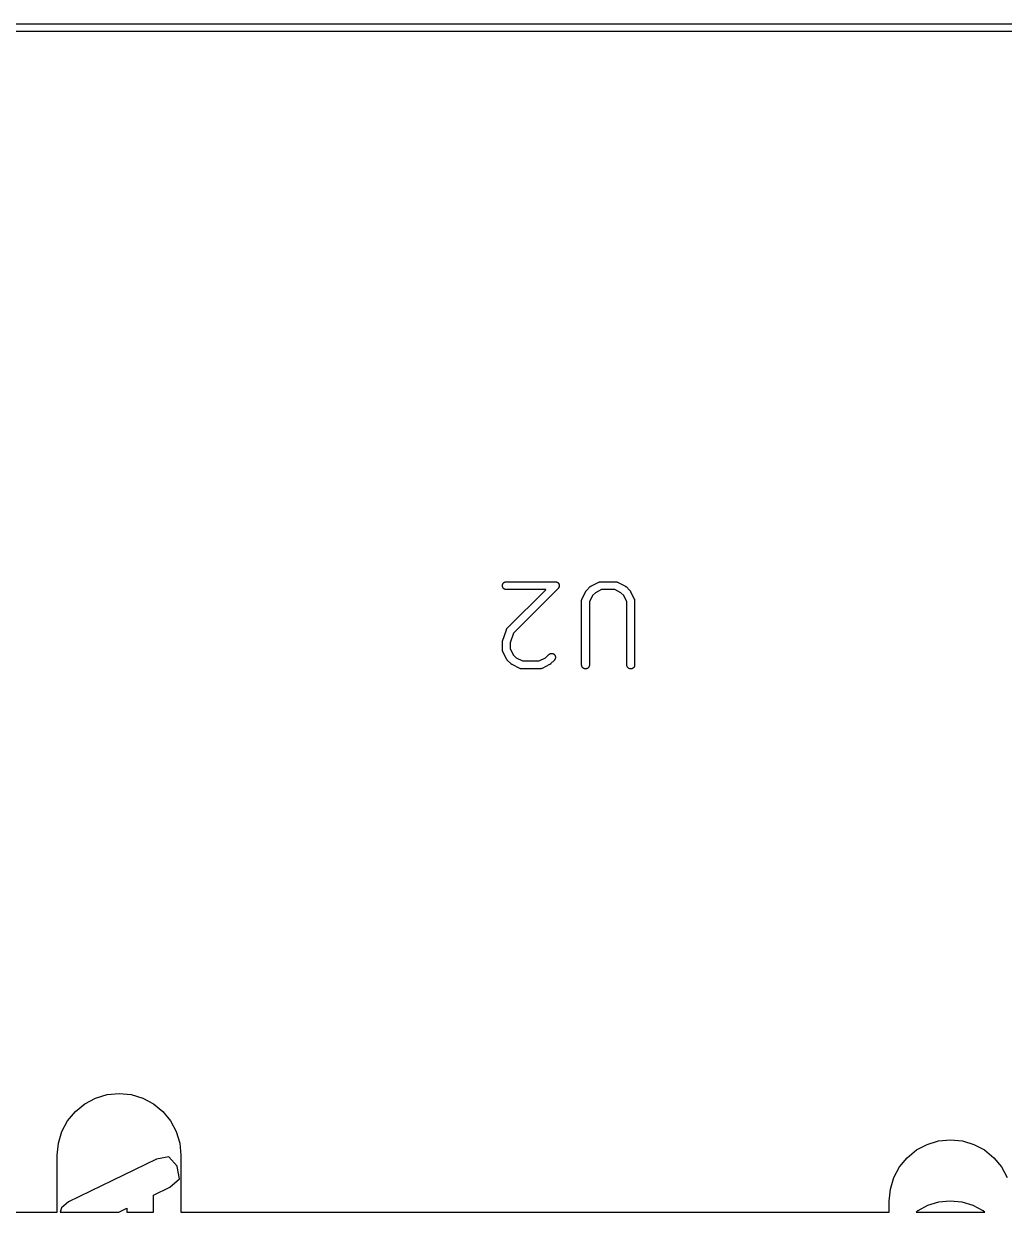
# Model space of a CAD drawing. Header units: metres. Extents: x 89 to 153, y -105 to 4.
# Drawn here: x 106.8 to 119.18, y -90 to -75 of the extents above; entities that cross this region are included whole.
import ezdxf

# ---------------------------------------------------------------- set-up
doc = ezdxf.new("R2010")
doc.units = ezdxf.units.M

msp = doc.modelspace()

# ---------------------------------------------------------------- linework, layer by layer
for points in [[(92.2, -75), (135.2, -75)], [(135.15, -75.1), (92.25, -75.1)], [(112.841, -82.807), (112.841, -82.806), (112.841, -82.806), (112.841, -82.806), (112.841, -82.806), (112.841, -82.806), (112.841, -82.806), (112.841, -82.806), (112.841, -82.806), (112.841, -82.806), (112.841, -82.804), (112.841, -82.804), (112.841, -82.804), (112.841, -82.804), (112.841, -82.804), (112.841, -82.804), (112.841, -82.804), (112.841, -82.802), (112.841, -82.801), (112.841, -82.801), (112.841, -82.801), (112.841, -82.801), (112.841, -82.801), (112.841, -82.801), (112.841, -82.801), (112.841, -82.801), (112.841, -82.801), (112.842, -82.799), (112.842, -82.799), (112.842, -82.799), (112.842, -82.799), (112.842, -82.799), (112.842, -82.799), (112.842, -82.799), (112.842, -82.797), (112.842, -82.797), (112.842, -82.797), (112.842, -82.797), (112.842, -82.797), (112.842, -82.797), (112.842, -82.797), (112.842, -82.797), (112.842, -82.797), (112.842, -82.796), (112.843, -82.794), (112.843, -82.794), (112.843, -82.794), (112.843, -82.794), (112.843, -82.794), (112.843, -82.794), (112.843, -82.794), (112.843, -82.792), (112.843, -82.792), (112.843, -82.792), (112.843, -82.792), (112.843, -82.792), (112.843, -82.792), (112.843, -82.792), (112.843, -82.792), (112.843, -82.792), (112.843, -82.791), (112.891, -82.648), (112.892, -82.647), (112.892, -82.647), (112.892, -82.647), (112.892, -82.647), (112.892, -82.647), (112.892, -82.647), (112.892, -82.647), (112.892, -82.645), (112.893, -82.644), (112.893, -82.644), (112.893, -82.644), (112.893, -82.644), (112.893, -82.644), (112.893, -82.644), (112.893, -82.644), (112.893, -82.644), (112.893, -82.644), (112.894, -82.642), (112.894, -82.642), (112.894, -82.642), (112.894, -82.642), (112.894, -82.642), (112.894, -82.642), (112.894, -82.642), (112.894, -82.641), (112.895, -82.64), (112.895, -82.64), (112.895, -82.64), (112.895, -82.64), (112.895, -82.64), (112.895, -82.64), (112.895, -82.64), (112.895, -82.64), (112.895, -82.639), (112.896, -82.638), (112.896, -82.638), (112.896, -82.638), (112.896, -82.638), (112.896, -82.638), (112.896, -82.638), (112.896, -82.638), (112.897, -82.636), (112.897, -82.636), (112.897, -82.636), (112.897, -82.636), (112.897, -82.636), (112.897, -82.636), (112.897, -82.636), (112.897, -82.636), (112.897, -82.636), (112.898, -82.635), (112.899, -82.634), (112.899, -82.634), (112.899, -82.634), (112.899, -82.634), (112.899, -82.634), (112.899, -82.634), (112.899, -82.634), (112.9, -82.633), (112.9, -82.632), (112.9, -82.632), (112.9, -82.632), (112.9, -82.632), (112.9, -82.632), (112.9, -82.632), (112.9, -82.632), (112.9, -82.632), (112.901, -82.632), (112.902, -82.63), (112.902, -82.63), (112.902, -82.63), (112.902, -82.63), (112.902, -82.63), (112.902, -82.63), (112.902, -82.63), (112.903, -82.629), (113.389, -82.143), (113.389, -82.143), (113.389, -82.143), (113.389, -82.143), (113.389, -82.143), (113.389, -82.143), (113.389, -82.143), (113.389, -82.143), (113.389, -82.143), (113.389, -82.143), (113.389, -82.143), (113.389, -82.143), (113.389, -82.143), (113.389, -82.143), (113.389, -82.143), (113.389, -82.143), (113.389, -82.143), (113.389, -82.143), (113.389, -82.143), (113.389, -82.143), (113.389, -82.143), (113.389, -82.143), (113.389, -82.143), (113.389, -82.143), (113.389, -82.143), (113.389, -82.143), (113.389, -82.143), (113.389, -82.143), (113.389, -82.143), (113.389, -82.143), (113.389, -82.143), (113.389, -82.143), (113.389, -82.143), (113.389, -82.143), (113.389, -82.143), (113.389, -82.143), (113.389, -82.143), (113.389, -82.143), (113.389, -82.143), (113.389, -82.143), (113.389, -82.143), (113.389, -82.143), (113.389, -82.143), (113.389, -82.143), (113.389, -82.143), (113.389, -82.143), (113.389, -82.143), (113.389, -82.143), (113.389, -82.143), (113.389, -82.143), (113.389, -82.143), (113.389, -82.143), (113.389, -82.143), (113.389, -82.143), (113.389, -82.143), (113.389, -82.143), (113.389, -82.143), (113.389, -82.143), (113.389, -82.143), (113.389, -82.143), (113.389, -82.143), (113.389, -82.143), (113.389, -82.142), (113.389, -82.142), (113.389, -82.142), (113.389, -82.142), (113.389, -82.142), (113.389, -82.142), (113.389, -82.142), (113.389, -82.142), (113.389, -82.142), (113.389, -82.142), (113.389, -82.142), (113.389, -82.142), (113.389, -82.142), (113.389, -82.142), (113.389, -82.142), (113.389, -82.142), (113.389, -82.142), (113.389, -82.142), (113.389, -82.142), (113.389, -82.142), (113.389, -82.142), (113.389, -82.142), (113.389, -82.142), (113.389, -82.142), (113.389, -82.142), (113.389, -82.142), (113.389, -82.142), (113.389, -82.142), (113.389, -82.142), (113.389, -82.142), (113.389, -82.142), (113.389, -82.142), (113.389, -82.142), (113.389, -82.142), (113.389, -82.142), (113.389, -82.142), (113.389, -82.142), (113.389, -82.142), (113.389, -82.142), (113.389, -82.142), (113.389, -82.142), (113.389, -82.142), (113.389, -82.142), (113.389, -82.142), (113.389, -82.142), (113.389, -82.142), (113.389, -82.142), (113.389, -82.142), (113.389, -82.142), (113.389, -82.142), (113.389, -82.142), (113.389, -82.142), (113.389, -82.142), (113.389, -82.142), (113.389, -82.142), (113.389, -82.142), (113.389, -82.142), (113.389, -82.142), (113.389, -82.142), (113.389, -82.142), (113.389, -82.142), (113.389, -82.142), (113.389, -82.142), (113.389, -82.142), (113.389, -82.142), (113.389, -82.142), (113.389, -82.142), (113.389, -82.142), (113.389, -82.142), (113.389, -82.142), (113.389, -82.142), (113.389, -82.142), (113.389, -82.142), (113.389, -82.142), (113.389, -82.142), (113.389, -82.142), (113.389, -82.142), (113.389, -82.142), (113.389, -82.142), (113.389, -82.142), (113.389, -82.142), (113.389, -82.142), (113.389, -82.142), (113.389, -82.142), (112.89, -82.142), (112.886, -82.142), (112.881, -82.141), (112.876, -82.14), (112.872, -82.138), (112.867, -82.136), (112.863, -82.134), (112.859, -82.131), (112.855, -82.128), (112.852, -82.124), (112.849, -82.12), (112.847, -82.116), (112.845, -82.112), (112.843, -82.107), (112.842, -82.102), (112.841, -82.097), (112.841, -82.093), (112.841, -82.088), (112.842, -82.083), (112.843, -82.078), (112.845, -82.074), (112.847, -82.069), (112.849, -82.065), (112.852, -82.061), (112.855, -82.058), (112.859, -82.054), (112.863, -82.051), (112.867, -82.049), (112.872, -82.047), (112.876, -82.045), (112.881, -82.044), (112.886, -82.043), (112.89, -82.043), (113.51, -82.043), (113.512, -82.043), (113.514, -82.043), (113.517, -82.044), (113.519, -82.044), (113.522, -82.045), (113.524, -82.045), (113.526, -82.046), (113.528, -82.047), (113.531, -82.048), (113.533, -82.049), (113.535, -82.05), (113.537, -82.051), (113.539, -82.053), (113.541, -82.054), (113.543, -82.056), (113.545, -82.058), (113.546, -82.059), (113.548, -82.061), (113.549, -82.063), (113.551, -82.065), (113.552, -82.067), (113.553, -82.069), (113.554, -82.071), (113.555, -82.074), (113.556, -82.076), (113.557, -82.078), (113.558, -82.081), (113.558, -82.083), (113.558, -82.085), (113.559, -82.088), (113.559, -82.09), (113.559, -82.093), (113.559, -82.095), (113.559, -82.097), (113.558, -82.1), (113.558, -82.102), (113.558, -82.105), (113.557, -82.107), (113.556, -82.109), (113.555, -82.112), (113.554, -82.114), (113.553, -82.116), (113.552, -82.118), (113.551, -82.12), (113.549, -82.122), (113.548, -82.124), (113.546, -82.126), (113.545, -82.128), (112.981, -82.691), (112.981, -82.691), (112.981, -82.691), (112.981, -82.691), (112.981, -82.691), (112.981, -82.691), (112.981, -82.691), (112.981, -82.691), (112.981, -82.691), (112.981, -82.691), (112.981, -82.691), (112.981, -82.691), (112.981, -82.691), (112.981, -82.691), (112.981, -82.691), (112.981, -82.691), (112.981, -82.691), (112.981, -82.691), (112.981, -82.691), (112.981, -82.691), (112.981, -82.691), (112.981, -82.691), (112.981, -82.691), (112.981, -82.691), (112.981, -82.691), (112.981, -82.691), (112.981, -82.691), (112.981, -82.691), (112.981, -82.691), (112.981, -82.691), (112.981, -82.691), (112.981, -82.691), (112.94, -82.815), (112.94, -82.815), (112.94, -82.815), (112.94, -82.815), (112.94, -82.815), (112.94, -82.815), (112.94, -82.815), (112.94, -82.815), (112.94, -82.815), (112.94, -82.815), (112.94, -82.815), (112.94, -82.815), (112.94, -82.815), (112.94, -82.815), (112.94, -82.815), (112.94, -82.815), (112.94, -82.815), (112.94, -82.815), (112.94, -82.815), (112.94, -82.815), (112.94, -82.89), (112.94, -82.89), (112.94, -82.89), (112.94, -82.89), (112.94, -82.89), (112.94, -82.89), (112.94, -82.89), (112.94, -82.89), (112.94, -82.89), (112.94, -82.89), (112.94, -82.89), (112.94, -82.89), (112.94, -82.89), (112.94, -82.89), (112.94, -82.89), (112.94, -82.89), (112.94, -82.89), (112.94, -82.89), (112.94, -82.89), (112.94, -82.89), (112.94, -82.89), (112.94, -82.89), (112.94, -82.89), (112.94, -82.89), (112.94, -82.89), (112.94, -82.89), (112.94, -82.89), (112.94, -82.89), (112.94, -82.89), (112.94, -82.891), (112.94, -82.891), (112.94, -82.891), (112.979, -82.968), (112.979, -82.968), (112.979, -82.968), (112.979, -82.968), (112.979, -82.968), (112.979, -82.968), (112.979, -82.968), (112.979, -82.968), (112.979, -82.968), (112.979, -82.968), (112.979, -82.968), (112.979, -82.968), (112.979, -82.968), (112.979, -82.968), (112.979, -82.968), (112.979, -82.968), (112.979, -82.968), (112.979, -82.968), (112.979, -82.968), (112.979, -82.968), (113.015, -83.004), (113.015, -83.004), (113.015, -83.004), (113.015, -83.004), (113.015, -83.004), (113.015, -83.004), (113.015, -83.004), (113.015, -83.004), (113.015, -83.004), (113.015, -83.004), (113.015, -83.004), (113.015, -83.004), (113.015, -83.004), (113.015, -83.004), (113.015, -83.004), (113.015, -83.004), (113.015, -83.004), (113.015, -83.004), (113.015, -83.004), (113.015, -83.004), (113.093, -83.043), (113.093, -83.043), (113.093, -83.043), (113.093, -83.043), (113.093, -83.043), (113.093, -83.043), (113.093, -83.043), (113.093, -83.043), (113.093, -83.043), (113.093, -83.043), (113.093, -83.043), (113.093, -83.043), (113.093, -83.043), (113.093, -83.043), (113.093, -83.043), (113.093, -83.043), (113.093, -83.043), (113.093, -83.043), (113.093, -83.043), (113.093, -83.043), (113.093, -83.043), (113.093, -83.043), (113.093, -83.043), (113.093, -83.043), (113.093, -83.043), (113.093, -83.043), (113.093, -83.043), (113.093, -83.043), (113.093, -83.043), (113.093, -83.043), (113.093, -83.043), (113.093, -83.043), (113.307, -83.043), (113.307, -83.043), (113.307, -83.043), (113.307, -83.043), (113.307, -83.043), (113.307, -83.043), (113.307, -83.043), (113.307, -83.043), (113.307, -83.043), (113.307, -83.043), (113.307, -83.043), (113.307, -83.043), (113.307, -83.043), (113.307, -83.043), (113.307, -83.043), (113.307, -83.043), (113.307, -83.043), (113.307, -83.043), (113.307, -83.043), (113.307, -83.043), (113.307, -83.043), (113.307, -83.043), (113.307, -83.043), (113.307, -83.043), (113.307, -83.043), (113.307, -83.043), (113.307, -83.043), (113.307, -83.043), (113.307, -83.043), (113.307, -83.043), (113.307, -83.043), (113.307, -83.043), (113.385, -83.004), (113.385, -83.004), (113.385, -83.004), (113.385, -83.004), (113.385, -83.004), (113.385, -83.004), (113.385, -83.004), (113.385, -83.004), (113.385, -83.004), (113.385, -83.004), (113.385, -83.004), (113.385, -83.004), (113.385, -83.004), (113.385, -83.004), (113.385, -83.004), (113.385, -83.004), (113.385, -83.004), (113.385, -83.004), (113.385, -83.004), (113.385, -83.004), (113.427, -82.962), (113.43, -82.959), (113.434, -82.956), (113.439, -82.954), (113.443, -82.952), (113.448, -82.95), (113.452, -82.949), (113.457, -82.948), (113.462, -82.948), (113.467, -82.948), (113.472, -82.949), (113.476, -82.95), (113.481, -82.952), (113.485, -82.954), (113.489, -82.956), (113.493, -82.959), (113.497, -82.962), (113.5, -82.966), (113.503, -82.97), (113.506, -82.974), (113.508, -82.978), (113.509, -82.983), (113.51, -82.988), (113.511, -82.992), (113.511, -82.997), (113.511, -83.002), (113.51, -83.007), (113.509, -83.012), (113.508, -83.016), (113.506, -83.021), (113.503, -83.025), (113.5, -83.029), (113.497, -83.032), (113.449, -83.08), (113.449, -83.08), (113.449, -83.08), (113.449, -83.08), (113.449, -83.08), (113.449, -83.08), (113.449, -83.08), (113.449, -83.08), (113.449, -83.08), (113.448, -83.081), (113.447, -83.082), (113.447, -83.082), (113.447, -83.082), (113.447, -83.082), (113.447, -83.082), (113.447, -83.082), (113.447, -83.082), (113.446, -83.083), (113.445, -83.084), (113.445, -83.084), (113.445, -83.084), (113.445, -83.084), (113.445, -83.084), (113.445, -83.084), (113.445, -83.084), (113.445, -83.084), (113.445, -83.084), (113.443, -83.085), (113.443, -83.085), (113.443, -83.085), (113.443, -83.085), (113.443, -83.085), (113.443, -83.085), (113.443, -83.085), (113.442, -83.086), (113.441, -83.086), (113.441, -83.086), (113.441, -83.086), (113.441, -83.086), (113.441, -83.086), (113.441, -83.086), (113.441, -83.086), (113.441, -83.086), (113.441, -83.087), (113.439, -83.088), (113.439, -83.088), (113.439, -83.088), (113.439, -83.088), (113.439, -83.088), (113.439, -83.088), (113.439, -83.088), (113.438, -83.089), (113.437, -83.089), (113.437, -83.089), (113.437, -83.089), (113.437, -83.089), (113.437, -83.089), (113.437, -83.089), (113.437, -83.089), (113.437, -83.089), (113.436, -83.089), (113.341, -83.137), (113.34, -83.138), (113.34, -83.138), (113.34, -83.138), (113.34, -83.138), (113.34, -83.138), (113.34, -83.138), (113.34, -83.138), (113.338, -83.138), (113.337, -83.139), (113.337, -83.139), (113.337, -83.139), (113.337, -83.139), (113.337, -83.139), (113.337, -83.139), (113.337, -83.139), (113.337, -83.139), (113.337, -83.139), (113.335, -83.139), (113.335, -83.139), (113.335, -83.139), (113.335, -83.139), (113.335, -83.139), (113.335, -83.139), (113.335, -83.139), (113.333, -83.14), (113.333, -83.14), (113.333, -83.14), (113.333, -83.14), (113.333, -83.14), (113.333, -83.14), (113.333, -83.14), (113.333, -83.14), (113.333, -83.14), (113.332, -83.14), (113.33, -83.141), (113.33, -83.141), (113.33, -83.141), (113.33, -83.141), (113.33, -83.141), (113.33, -83.141), (113.33, -83.141), (113.329, -83.141), (113.328, -83.141), (113.328, -83.141), (113.328, -83.141), (113.328, -83.141), (113.328, -83.141), (113.328, -83.141), (113.328, -83.141), (113.328, -83.141), (113.327, -83.141), (113.326, -83.142), (113.326, -83.142), (113.326, -83.142), (113.326, -83.142), (113.326, -83.142), (113.326, -83.142), (113.326, -83.142), (113.324, -83.142), (113.323, -83.142), (113.323, -83.142), (113.323, -83.142), (113.323, -83.142), (113.323, -83.142), (113.323, -83.142), (113.323, -83.142), (113.323, -83.142), (113.323, -83.142), (113.321, -83.142), (113.321, -83.142), (113.321, -83.142), (113.321, -83.142), (113.321, -83.142), (113.321, -83.142), (113.321, -83.142), (113.319, -83.142), (113.081, -83.142), (113.079, -83.142), (113.079, -83.142), (113.079, -83.142), (113.079, -83.142), (113.079, -83.142), (113.079, -83.142), (113.079, -83.142), (113.077, -83.142), (113.077, -83.142), (113.077, -83.142), (113.077, -83.142), (113.077, -83.142), (113.077, -83.142), (113.077, -83.142), (113.077, -83.142), (113.077, -83.142), (113.076, -83.142), (113.074, -83.142), (113.074, -83.142), (113.074, -83.142), (113.074, -83.142), (113.074, -83.142), (113.074, -83.142), (113.074, -83.142), (113.073, -83.141), (113.072, -83.141), (113.072, -83.141), (113.072, -83.141), (113.072, -83.141), (113.072, -83.141), (113.072, -83.141), (113.072, -83.141), (113.072, -83.141), (113.071, -83.141), (113.07, -83.141), (113.07, -83.141), (113.07, -83.141), (113.07, -83.141), (113.07, -83.141), (113.07, -83.141), (113.07, -83.141), (113.068, -83.14), (113.067, -83.14), (113.067, -83.14), (113.067, -83.14), (113.067, -83.14), (113.067, -83.14), (113.067, -83.14), (113.067, -83.14), (113.067, -83.14), (113.067, -83.14), (113.065, -83.139), (113.065, -83.139), (113.065, -83.139), (113.065, -83.139), (113.065, -83.139), (113.065, -83.139), (113.065, -83.139), (113.063, -83.139), (113.063, -83.139), (113.063, -83.139), (113.063, -83.139), (113.063, -83.139), (113.063, -83.139), (113.063, -83.139), (113.063, -83.139), (113.063, -83.139), (113.062, -83.138), (113.06, -83.138), (113.06, -83.138), (113.06, -83.138), (113.06, -83.138), (113.06, -83.138), (113.06, -83.138), (113.06, -83.138), (113.059, -83.137), (112.964, -83.089), (112.963, -83.089), (112.963, -83.089), (112.963, -83.089), (112.963, -83.089), (112.963, -83.089), (112.963, -83.089), (112.963, -83.089), (112.963, -83.089), (112.962, -83.089), (112.961, -83.088), (112.961, -83.088), (112.961, -83.088), (112.961, -83.088), (112.961, -83.088), (112.961, -83.088), (112.961, -83.088), (112.959, -83.087), (112.959, -83.086), (112.959, -83.086), (112.959, -83.086), (112.959, -83.086), (112.959, -83.086), (112.959, -83.086), (112.959, -83.086), (112.959, -83.086), (112.958, -83.086), (112.957, -83.085), (112.957, -83.085), (112.957, -83.085), (112.957, -83.085), (112.957, -83.085), (112.957, -83.085), (112.957, -83.085), (112.955, -83.084), (112.955, -83.084), (112.955, -83.084), (112.955, -83.084), (112.955, -83.084), (112.955, -83.084), (112.955, -83.084), (112.955, -83.084), (112.955, -83.084), (112.954, -83.083), (112.953, -83.082), (112.953, -83.082), (112.953, -83.082), (112.953, -83.082), (112.953, -83.082), (112.953, -83.082), (112.953, -83.082), (112.952, -83.081), (112.951, -83.08), (112.951, -83.08), (112.951, -83.08), (112.951, -83.08), (112.951, -83.08), (112.951, -83.08), (112.951, -83.08), (112.951, -83.08), (112.951, -83.08), (112.903, -83.032), (112.903, -83.032), (112.903, -83.032), (112.903, -83.032), (112.903, -83.032), (112.903, -83.032), (112.903, -83.032), (112.903, -83.032), (112.903, -83.032), (112.902, -83.031), (112.901, -83.03), (112.901, -83.03), (112.901, -83.03), (112.901, -83.03), (112.901, -83.03), (112.901, -83.03), (112.901, -83.03), (112.9, -83.029), (112.899, -83.028), (112.899, -83.028), (112.899, -83.028), (112.899, -83.028), (112.899, -83.028), (112.899, -83.028), (112.899, -83.028), (112.899, -83.028), (112.899, -83.028), (112.898, -83.026), (112.898, -83.026), (112.898, -83.026), (112.898, -83.026), (112.898, -83.026), (112.898, -83.026), (112.898, -83.026), (112.897, -83.025), (112.897, -83.024), (112.897, -83.024), (112.897, -83.024), (112.897, -83.024), (112.897, -83.024), (112.897, -83.024), (112.897, -83.024), (112.897, -83.024), (112.896, -83.024), (112.895, -83.022), (112.895, -83.022), (112.895, -83.022), (112.895, -83.022), (112.895, -83.022), (112.895, -83.022), (112.895, -83.022), (112.894, -83.021), (112.894, -83.02), (112.894, -83.02), (112.894, -83.02), (112.894, -83.02), (112.894, -83.02), (112.894, -83.02), (112.894, -83.02), (112.894, -83.02), (112.894, -83.019), (112.846, -82.924), (112.845, -82.923), (112.845, -82.923), (112.845, -82.923), (112.845, -82.923), (112.845, -82.923), (112.845, -82.923), (112.845, -82.923), (112.845, -82.921), (112.844, -82.92), (112.844, -82.92), (112.844, -82.92), (112.844, -82.92), (112.844, -82.92), (112.844, -82.92), (112.844, -82.92), (112.844, -82.92), (112.844, -82.92), (112.844, -82.918), (112.844, -82.918), (112.844, -82.918), (112.844, -82.918), (112.844, -82.918), (112.844, -82.918), (112.844, -82.918), (112.843, -82.916), (112.843, -82.916), (112.843, -82.916), (112.843, -82.916), (112.843, -82.916), (112.843, -82.916), (112.843, -82.916), (112.843, -82.916), (112.843, -82.916), (112.843, -82.915), (112.842, -82.913), (112.842, -82.913), (112.842, -82.913), (112.842, -82.913), (112.842, -82.913), (112.842, -82.913), (112.842, -82.913), (112.842, -82.912), (112.842, -82.911), (112.842, -82.911), (112.842, -82.911), (112.842, -82.911), (112.842, -82.911), (112.842, -82.911), (112.842, -82.911), (112.842, -82.911), (112.842, -82.91), (112.841, -82.909), (112.841, -82.909), (112.841, -82.909), (112.841, -82.909), (112.841, -82.909), (112.841, -82.909), (112.841, -82.909), (112.841, -82.907), (112.841, -82.906), (112.841, -82.906), (112.841, -82.906), (112.841, -82.906), (112.841, -82.906), (112.841, -82.906), (112.841, -82.906), (112.841, -82.906), (112.841, -82.906), (112.841, -82.904), (112.841, -82.904), (112.841, -82.904), (112.841, -82.904), (112.841, -82.904), (112.841, -82.904), (112.841, -82.904), (112.841, -82.902), (112.841, -82.807)], [(113.841, -82.281), (113.841, -82.281), (113.841, -82.281), (113.841, -82.281), (113.841, -82.281), (113.841, -82.281), (113.841, -82.28), (113.841, -82.279), (113.841, -82.279), (113.841, -82.279), (113.841, -82.279), (113.841, -82.279), (113.841, -82.279), (113.841, -82.279), (113.841, -82.279), (113.841, -82.278), (113.841, -82.276), (113.841, -82.276), (113.841, -82.276), (113.841, -82.276), (113.841, -82.276), (113.841, -82.276), (113.841, -82.276), (113.842, -82.275), (113.842, -82.274), (113.842, -82.274), (113.842, -82.274), (113.842, -82.274), (113.842, -82.274), (113.842, -82.274), (113.842, -82.274), (113.842, -82.274), (113.842, -82.273), (113.842, -82.272), (113.842, -82.272), (113.842, -82.272), (113.842, -82.272), (113.842, -82.272), (113.842, -82.272), (113.842, -82.272), (113.843, -82.27), (113.843, -82.269), (113.843, -82.269), (113.843, -82.269), (113.843, -82.269), (113.843, -82.269), (113.843, -82.269), (113.843, -82.269), (113.843, -82.269), (113.843, -82.269), (113.844, -82.267), (113.844, -82.267), (113.844, -82.267), (113.844, -82.267), (113.844, -82.267), (113.844, -82.267), (113.844, -82.267), (113.844, -82.265), (113.844, -82.265), (113.844, -82.265), (113.844, -82.265), (113.844, -82.265), (113.844, -82.265), (113.844, -82.265), (113.844, -82.265), (113.844, -82.265), (113.845, -82.264), (113.845, -82.263), (113.845, -82.263), (113.845, -82.263), (113.845, -82.263), (113.845, -82.263), (113.845, -82.263), (113.845, -82.263), (113.846, -82.261), (113.894, -82.166), (113.894, -82.165), (113.894, -82.165), (113.894, -82.165), (113.894, -82.165), (113.894, -82.165), (113.894, -82.165), (113.894, -82.165), (113.894, -82.165), (113.894, -82.164), (113.895, -82.163), (113.895, -82.163), (113.895, -82.163), (113.895, -82.163), (113.895, -82.163), (113.895, -82.163), (113.895, -82.163), (113.896, -82.161), (113.897, -82.161), (113.897, -82.161), (113.897, -82.161), (113.897, -82.161), (113.897, -82.161), (113.897, -82.161), (113.897, -82.161), (113.897, -82.161), (113.897, -82.16), (113.898, -82.159), (113.898, -82.159), (113.898, -82.159), (113.898, -82.159), (113.898, -82.159), (113.898, -82.159), (113.898, -82.159), (113.899, -82.157), (113.899, -82.157), (113.899, -82.157), (113.899, -82.157), (113.899, -82.157), (113.899, -82.157), (113.899, -82.157), (113.899, -82.157), (113.899, -82.157), (113.9, -82.156), (113.901, -82.155), (113.901, -82.155), (113.901, -82.155), (113.901, -82.155), (113.901, -82.155), (113.901, -82.155), (113.901, -82.155), (113.902, -82.154), (113.903, -82.153), (113.903, -82.153), (113.903, -82.153), (113.903, -82.153), (113.903, -82.153), (113.903, -82.153), (113.903, -82.153), (113.903, -82.153), (113.903, -82.153), (113.951, -82.105), (113.951, -82.105), (113.951, -82.105), (113.951, -82.105), (113.951, -82.105), (113.951, -82.105), (113.951, -82.105), (113.951, -82.105), (113.951, -82.105), (113.952, -82.104), (113.953, -82.103), (113.953, -82.103), (113.953, -82.103), (113.953, -82.103), (113.953, -82.103), (113.953, -82.103), (113.953, -82.103), (113.954, -82.102), (113.955, -82.102), (113.955, -82.102), (113.955, -82.102), (113.955, -82.102), (113.955, -82.102), (113.955, -82.102), (113.955, -82.102), (113.955, -82.102), (113.955, -82.101), (113.957, -82.1), (113.957, -82.1), (113.957, -82.1), (113.957, -82.1), (113.957, -82.1), (113.957, -82.1), (113.957, -82.1), (113.958, -82.099), (113.959, -82.099), (113.959, -82.099), (113.959, -82.099), (113.959, -82.099), (113.959, -82.099), (113.959, -82.099), (113.959, -82.099), (113.959, -82.099), (113.959, -82.098), (113.961, -82.097), (113.961, -82.097), (113.961, -82.097), (113.961, -82.097), (113.961, -82.097), (113.961, -82.097), (113.961, -82.097), (113.962, -82.097), (113.963, -82.096), (113.963, -82.096), (113.963, -82.096), (113.963, -82.096), (113.963, -82.096), (113.963, -82.096), (113.963, -82.096), (113.963, -82.096), (113.964, -82.096), (114.059, -82.048), (114.06, -82.048), (114.06, -82.048), (114.06, -82.048), (114.06, -82.048), (114.06, -82.048), (114.06, -82.048), (114.06, -82.048), (114.062, -82.047), (114.063, -82.047), (114.063, -82.047), (114.063, -82.047), (114.063, -82.047), (114.063, -82.047), (114.063, -82.047), (114.063, -82.047), (114.063, -82.047), (114.063, -82.046), (114.065, -82.046), (114.065, -82.046), (114.065, -82.046), (114.065, -82.046), (114.065, -82.046), (114.065, -82.046), (114.065, -82.046), (114.067, -82.045), (114.067, -82.045), (114.067, -82.045), (114.067, -82.045), (114.067, -82.045), (114.067, -82.045), (114.067, -82.045), (114.067, -82.045), (114.067, -82.045), (114.068, -82.045), (114.07, -82.044), (114.07, -82.044), (114.07, -82.044), (114.07, -82.044), (114.07, -82.044), (114.07, -82.044), (114.07, -82.044), (114.071, -82.044), (114.072, -82.044), (114.072, -82.044), (114.072, -82.044), (114.072, -82.044), (114.072, -82.044), (114.072, -82.044), (114.072, -82.044), (114.072, -82.044), (114.073, -82.044), (114.074, -82.044), (114.074, -82.044), (114.074, -82.044), (114.074, -82.044), (114.074, -82.044), (114.074, -82.044), (114.074, -82.044), (114.076, -82.043), (114.077, -82.043), (114.077, -82.043), (114.077, -82.043), (114.077, -82.043), (114.077, -82.043), (114.077, -82.043), (114.077, -82.043), (114.077, -82.043), (114.077, -82.043), (114.079, -82.043), (114.079, -82.043), (114.079, -82.043), (114.079, -82.043), (114.079, -82.043), (114.079, -82.043), (114.079, -82.043), (114.081, -82.043), (114.271, -82.043), (114.273, -82.043), (114.273, -82.043), (114.273, -82.043), (114.273, -82.043), (114.273, -82.043), (114.273, -82.043), (114.273, -82.043), (114.275, -82.043), (114.276, -82.043), (114.276, -82.043), (114.276, -82.043), (114.276, -82.043), (114.276, -82.043), (114.276, -82.043), (114.276, -82.043), (114.276, -82.043), (114.276, -82.043), (114.278, -82.044), (114.278, -82.044), (114.278, -82.044), (114.278, -82.044), (114.278, -82.044), (114.278, -82.044), (114.278, -82.044), (114.28, -82.044), (114.28, -82.044), (114.28, -82.044), (114.28, -82.044), (114.28, -82.044), (114.28, -82.044), (114.28, -82.044), (114.28, -82.044), (114.28, -82.044), (114.281, -82.044), (114.283, -82.044), (114.283, -82.044), (114.283, -82.044), (114.283, -82.044), (114.283, -82.044), (114.283, -82.044), (114.283, -82.044), (114.285, -82.045), (114.285, -82.045), (114.285, -82.045), (114.285, -82.045), (114.285, -82.045), (114.285, -82.045), (114.285, -82.045), (114.285, -82.045), (114.285, -82.045), (114.286, -82.045), (114.287, -82.046), (114.287, -82.046), (114.287, -82.046), (114.287, -82.046), (114.287, -82.046), (114.287, -82.046), (114.287, -82.046), (114.289, -82.046), (114.29, -82.047), (114.29, -82.047), (114.29, -82.047), (114.29, -82.047), (114.29, -82.047), (114.29, -82.047), (114.29, -82.047), (114.29, -82.047), (114.29, -82.047), (114.292, -82.048), (114.292, -82.048), (114.292, -82.048), (114.292, -82.048), (114.292, -82.048), (114.292, -82.048), (114.292, -82.048), (114.294, -82.048), (114.389, -82.096), (114.389, -82.096), (114.389, -82.096), (114.389, -82.096), (114.389, -82.096), (114.389, -82.096), (114.389, -82.096), (114.389, -82.096), (114.389, -82.096), (114.39, -82.097), (114.392, -82.097), (114.392, -82.097), (114.392, -82.097), (114.392, -82.097), (114.392, -82.097), (114.392, -82.097), (114.392, -82.097), (114.393, -82.098), (114.394, -82.099), (114.394, -82.099), (114.394, -82.099), (114.394, -82.099), (114.394, -82.099), (114.394, -82.099), (114.394, -82.099), (114.394, -82.099), (114.394, -82.099), (114.396, -82.1), (114.396, -82.1), (114.396, -82.1), (114.396, -82.1), (114.396, -82.1), (114.396, -82.1), (114.396, -82.1), (114.397, -82.101), (114.398, -82.102), (114.398, -82.102), (114.398, -82.102), (114.398, -82.102), (114.398, -82.102), (114.398, -82.102), (114.398, -82.102), (114.398, -82.102), (114.398, -82.102), (114.399, -82.103), (114.399, -82.103), (114.399, -82.103), (114.399, -82.103), (114.399, -82.103), (114.399, -82.103), (114.399, -82.103), (114.401, -82.104), (114.401, -82.105), (114.401, -82.105), (114.401, -82.105), (114.401, -82.105), (114.401, -82.105), (114.401, -82.105), (114.401, -82.105), (114.401, -82.105), (114.402, -82.105), (114.449, -82.153), (114.45, -82.153), (114.45, -82.153), (114.45, -82.153), (114.45, -82.153), (114.45, -82.153), (114.45, -82.153), (114.45, -82.153), (114.45, -82.153), (114.45, -82.154), (114.451, -82.155), (114.451, -82.155), (114.451, -82.155), (114.451, -82.155), (114.451, -82.155), (114.451, -82.155), (114.451, -82.155), (114.453, -82.156), (114.453, -82.157), (114.453, -82.157), (114.453, -82.157), (114.453, -82.157), (114.453, -82.157), (114.453, -82.157), (114.453, -82.157), (114.453, -82.157), (114.453, -82.157), (114.454, -82.159), (114.454, -82.159), (114.454, -82.159), (114.454, -82.159), (114.454, -82.159), (114.454, -82.159), (114.454, -82.159), (114.455, -82.16), (114.456, -82.161), (114.456, -82.161), (114.456, -82.161), (114.456, -82.161), (114.456, -82.161), (114.456, -82.161), (114.456, -82.161), (114.456, -82.161), (114.456, -82.161), (114.457, -82.163), (114.457, -82.163), (114.457, -82.163), (114.457, -82.163), (114.457, -82.163), (114.457, -82.163), (114.457, -82.163), (114.458, -82.164), (114.458, -82.165), (114.458, -82.165), (114.458, -82.165), (114.458, -82.165), (114.458, -82.165), (114.458, -82.165), (114.458, -82.165), (114.458, -82.165), (114.459, -82.166), (114.506, -82.261), (114.507, -82.263), (114.507, -82.263), (114.507, -82.263), (114.507, -82.263), (114.507, -82.263), (114.507, -82.263), (114.507, -82.263), (114.508, -82.264), (114.508, -82.265), (114.508, -82.265), (114.508, -82.265), (114.508, -82.265), (114.508, -82.265), (114.508, -82.265), (114.508, -82.265), (114.508, -82.265), (114.508, -82.265), (114.509, -82.267), (114.509, -82.267), (114.509, -82.267), (114.509, -82.267), (114.509, -82.267), (114.509, -82.267), (114.509, -82.267), (114.509, -82.269), (114.509, -82.269), (114.509, -82.269), (114.509, -82.269), (114.509, -82.269), (114.509, -82.269), (114.509, -82.269), (114.509, -82.269), (114.509, -82.269), (114.51, -82.27), (114.51, -82.272), (114.51, -82.272), (114.51, -82.272), (114.51, -82.272), (114.51, -82.272), (114.51, -82.272), (114.51, -82.272), (114.51, -82.273), (114.511, -82.274), (114.511, -82.274), (114.511, -82.274), (114.511, -82.274), (114.511, -82.274), (114.511, -82.274), (114.511, -82.274), (114.511, -82.274), (114.511, -82.275), (114.511, -82.276), (114.511, -82.276), (114.511, -82.276), (114.511, -82.276), (114.511, -82.276), (114.511, -82.276), (114.511, -82.276), (114.511, -82.278), (114.511, -82.279), (114.511, -82.279), (114.511, -82.279), (114.511, -82.279), (114.511, -82.279), (114.511, -82.279), (114.511, -82.279), (114.511, -82.279), (114.511, -82.28), (114.511, -82.281), (114.511, -82.281), (114.511, -82.281), (114.511, -82.281), (114.511, -82.281), (114.511, -82.281), (114.511, -82.281), (114.511, -82.283), (114.511, -83.093), (114.511, -83.097), (114.51, -83.102), (114.509, -83.107), (114.508, -83.112), (114.506, -83.116), (114.503, -83.12), (114.5, -83.124), (114.497, -83.128), (114.493, -83.131), (114.489, -83.134), (114.485, -83.136), (114.481, -83.138), (114.476, -83.14), (114.472, -83.141), (114.467, -83.142), (114.462, -83.142), (114.457, -83.142), (114.452, -83.141), (114.448, -83.14), (114.443, -83.138), (114.439, -83.136), (114.434, -83.134), (114.43, -83.131), (114.427, -83.128), (114.424, -83.124), (114.421, -83.12), (114.418, -83.116), (114.416, -83.112), (114.415, -83.107), (114.413, -83.102), (114.413, -83.097), (114.412, -83.093), (114.412, -82.295), (114.412, -82.295), (114.412, -82.295), (114.412, -82.295), (114.412, -82.295), (114.412, -82.295), (114.412, -82.295), (114.412, -82.295), (114.412, -82.295), (114.412, -82.295), (114.412, -82.295), (114.412, -82.295), (114.412, -82.295), (114.412, -82.295), (114.412, -82.295), (114.412, -82.295), (114.412, -82.295), (114.412, -82.295), (114.412, -82.295), (114.412, -82.295), (114.412, -82.295), (114.412, -82.295), (114.412, -82.295), (114.412, -82.295), (114.412, -82.295), (114.412, -82.295), (114.412, -82.295), (114.412, -82.295), (114.412, -82.295), (114.412, -82.295), (114.412, -82.295), (114.412, -82.295), (114.374, -82.217), (114.374, -82.217), (114.374, -82.217), (114.374, -82.217), (114.374, -82.217), (114.374, -82.217), (114.374, -82.217), (114.374, -82.217), (114.374, -82.217), (114.374, -82.217), (114.374, -82.217), (114.374, -82.217), (114.374, -82.217), (114.374, -82.217), (114.374, -82.217), (114.374, -82.217), (114.374, -82.217), (114.374, -82.217), (114.374, -82.217), (114.374, -82.217), (114.337, -82.181), (114.337, -82.181), (114.337, -82.181), (114.337, -82.181), (114.337, -82.181), (114.337, -82.181), (114.337, -82.181), (114.337, -82.181), (114.337, -82.181), (114.337, -82.181), (114.337, -82.181), (114.337, -82.181), (114.337, -82.181), (114.337, -82.181), (114.337, -82.181), (114.337, -82.181), (114.337, -82.181), (114.337, -82.181), (114.337, -82.181), (114.337, -82.181), (114.26, -82.142), (114.26, -82.142), (114.26, -82.142), (114.26, -82.142), (114.26, -82.142), (114.26, -82.142), (114.26, -82.142), (114.26, -82.142), (114.26, -82.142), (114.26, -82.142), (114.26, -82.142), (114.26, -82.142), (114.26, -82.142), (114.26, -82.142), (114.26, -82.142), (114.26, -82.142), (114.26, -82.142), (114.26, -82.142), (114.26, -82.142), (114.26, -82.142), (114.26, -82.142), (114.26, -82.142), (114.26, -82.142), (114.26, -82.142), (114.26, -82.142), (114.26, -82.142), (114.26, -82.142), (114.26, -82.142), (114.26, -82.142), (114.26, -82.142), (114.26, -82.142), (114.26, -82.142), (114.093, -82.142), (114.093, -82.142), (114.093, -82.142), (114.093, -82.142), (114.093, -82.142), (114.093, -82.142), (114.093, -82.142), (114.093, -82.142), (114.093, -82.142), (114.093, -82.142), (114.093, -82.142), (114.093, -82.142), (114.093, -82.142), (114.093, -82.142), (114.093, -82.142), (114.093, -82.142), (114.093, -82.142), (114.093, -82.142), (114.093, -82.142), (114.093, -82.142), (114.093, -82.142), (114.093, -82.142), (114.093, -82.142), (114.093, -82.142), (114.093, -82.142), (114.093, -82.142), (114.093, -82.142), (114.093, -82.142), (114.093, -82.142), (114.093, -82.142), (114.093, -82.142), (114.093, -82.142), (114.015, -82.181), (114.015, -82.181), (114.015, -82.181), (114.015, -82.181), (114.015, -82.181), (114.015, -82.181), (114.015, -82.181), (114.015, -82.181), (114.015, -82.181), (114.015, -82.181), (114.015, -82.181), (114.015, -82.181), (114.015, -82.181), (114.015, -82.181), (114.015, -82.181), (114.015, -82.181), (114.015, -82.181), (114.015, -82.181), (114.015, -82.181), (114.015, -82.181), (113.979, -82.217), (113.979, -82.217), (113.979, -82.217), (113.979, -82.217), (113.979, -82.217), (113.979, -82.217), (113.979, -82.217), (113.979, -82.217), (113.979, -82.217), (113.979, -82.217), (113.979, -82.217), (113.979, -82.217), (113.979, -82.217), (113.979, -82.217), (113.979, -82.217), (113.979, -82.217), (113.979, -82.217), (113.979, -82.217), (113.979, -82.217), (113.979, -82.217), (113.94, -82.295), (113.94, -82.295), (113.94, -82.295), (113.94, -82.295), (113.94, -82.295), (113.94, -82.295), (113.94, -82.295), (113.94, -82.295), (113.94, -82.295), (113.94, -82.295), (113.94, -82.295), (113.94, -82.295), (113.94, -82.295), (113.94, -82.295), (113.94, -82.295), (113.94, -82.295), (113.94, -82.295), (113.94, -82.295), (113.94, -82.295), (113.94, -82.295), (113.94, -82.295), (113.94, -82.295), (113.94, -82.295), (113.94, -82.295), (113.94, -82.295), (113.94, -82.295), (113.94, -82.295), (113.94, -82.295), (113.94, -82.295), (113.94, -82.295), (113.94, -82.295), (113.94, -82.295), (113.94, -83.093), (113.94, -83.097), (113.939, -83.102), (113.938, -83.107), (113.936, -83.112), (113.934, -83.116), (113.932, -83.12), (113.929, -83.124), (113.925, -83.128), (113.922, -83.131), (113.918, -83.134), (113.914, -83.136), (113.909, -83.138), (113.905, -83.14), (113.9, -83.141), (113.895, -83.142), (113.89, -83.142), (113.886, -83.142), (113.881, -83.141), (113.876, -83.14), (113.872, -83.138), (113.867, -83.136), (113.863, -83.134), (113.859, -83.131), (113.855, -83.128), (113.852, -83.124), (113.849, -83.12), (113.847, -83.116), (113.845, -83.112), (113.843, -83.107), (113.842, -83.102), (113.841, -83.097), (113.841, -83.093), (113.841, -82.283), (113.841, -82.281), (113.841, -82.281)], [(107.219, -90), (107.219, -90), (107.219, -90), (107.219, -90), (107.219, -90), (107.219, -90), (107.219, -90), (107.219, -90), (107.219, -90), (107.219, -90), (107.219, -90), (107.219, -90), (107.219, -90), (107.219, -90), (107.219, -90), (107.219, -90), (107.219, -90), (107.219, -90), (107.219, -90), (107.219, -90), (107.219, -90), (107.219, -90), (107.219, -90), (107.219, -90), (107.219, -90), (107.219, -90), (107.219, -90), (107.219, -90), (107.219, -90), (107.219, -90), (107.219, -90), (107.219, -90), (107.219, -90), (107.219, -90), (107.219, -90), (107.219, -90), (107.219, -90), (107.219, -90), (107.219, -90), (107.219, -90), (107.219, -90), (107.219, -90), (107.219, -90), (107.219, -90), (107.219, -90), (107.219, -90), (107.219, -90), (107.219, -90), (107.219, -90), (107.219, -90), (107.219, -90), (107.219, -90), (107.219, -90), (107.219, -90), (107.219, -90), (107.219, -90), (107.219, -90), (107.219, -90), (107.219, -90), (107.219, -90), (107.219, -90), (107.219, -90), (107.219, -90), (107.219, -90), (107.219, -90), (107.219, -90), (107.219, -90), (107.219, -90), (107.219, -90), (107.219, -90), (107.219, -90), (107.219, -90), (107.219, -90), (107.219, -90), (107.219, -90), (107.219, -90), (107.219, -90), (107.219, -90), (107.219, -90), (107.219, -90), (107.219, -90), (107.219, -90), (107.219, -90), (107.219, -90), (107.219, -90), (107.219, -90), (107.219, -90), (107.219, -90), (107.219, -90), (107.219, -90), (107.219, -90), (107.219, -90), (107.219, -90), (107.219, -90), (107.219, -90), (107.219, -90), (107.219, -90), (107.219, -89.282), (107.234, -89.13), (107.279, -88.983), (107.351, -88.848), (107.448, -88.73), (107.566, -88.633), (107.701, -88.561), (107.848, -88.516), (108, -88.501), (108.152, -88.516), (108.299, -88.561), (108.434, -88.633), (108.552, -88.73), (108.649, -88.848), (108.721, -88.983), (108.766, -89.13), (108.781, -89.282), (108.781, -90), (108.781, -90), (108.781, -90), (108.781, -90), (108.781, -90), (108.781, -90), (108.781, -90), (108.781, -90), (108.781, -90), (108.781, -90), (108.781, -90), (108.781, -90), (108.781, -90), (108.781, -90), (108.781, -90), (108.781, -90), (108.781, -90), (108.781, -90), (108.781, -90), (108.781, -90), (108.781, -90), (108.781, -90), (108.781, -90), (108.781, -90), (108.781, -90), (108.781, -90), (108.781, -90), (108.781, -90), (108.781, -90), (108.781, -90), (108.781, -90), (108.781, -90), (108.781, -90), (108.781, -90), (108.781, -90), (108.781, -90), (108.781, -90), (108.781, -90), (108.781, -90), (108.781, -90), (108.781, -90), (108.781, -90), (108.781, -90), (108.781, -90), (108.781, -90), (108.781, -90), (108.781, -90), (108.781, -90), (108.781, -90), (108.781, -90), (108.781, -90), (108.781, -90), (108.781, -90), (108.781, -90), (108.781, -90), (108.781, -90), (108.781, -90), (108.781, -90), (108.781, -90), (108.781, -90), (108.781, -90), (108.781, -90), (108.781, -90), (108.781, -90), (108.781, -90), (108.781, -90), (108.781, -90), (108.781, -90), (108.781, -90), (108.781, -90), (108.781, -90), (108.781, -90), (108.781, -90), (108.781, -90), (108.781, -90), (108.781, -90), (108.781, -90), (108.781, -90), (108.781, -90), (108.781, -90), (108.781, -90), (108.781, -90), (108.781, -90), (108.781, -90), (108.781, -90), (108.781, -90), (108.781, -90), (108.781, -90), (108.781, -90), (108.781, -90), (108.781, -90), (108.781, -90), (108.781, -90), (108.781, -90), (108.781, -90), (108.781, -90), (108.781, -90), (108.781, -90), (117.725, -90), (117.725, -90), (117.725, -90), (117.725, -90), (117.725, -90), (117.725, -90), (117.725, -90), (117.725, -90), (117.725, -90), (117.725, -90), (117.725, -90), (117.725, -90), (117.725, -90), (117.725, -90), (117.725, -90), (117.725, -90), (117.725, -90), (117.725, -90), (117.725, -90), (117.725, -90), (117.725, -90), (117.725, -90), (117.725, -90), (117.725, -90), (117.725, -90), (117.725, -90), (117.725, -90), (117.725, -90), (117.725, -90), (117.725, -90), (117.725, -90), (117.725, -90), (117.725, -90), (117.725, -90), (117.725, -90), (117.725, -90), (117.725, -90), (117.725, -90), (117.725, -90), (117.725, -90), (117.725, -90), (117.725, -90), (117.725, -90), (117.725, -90), (117.725, -90), (117.725, -90), (117.725, -90), (117.725, -90), (117.725, -90), (117.725, -90), (117.725, -90), (117.725, -90), (117.725, -90), (117.725, -90), (117.725, -90), (117.725, -90), (117.725, -90), (117.726, -90), (117.726, -90), (117.726, -90), (117.726, -90), (117.726, -90), (117.726, -90), (117.726, -90), (117.726, -90), (117.726, -90), (117.726, -90), (117.726, -90), (117.726, -90), (117.726, -90), (117.726, -90), (117.726, -90), (117.726, -90), (117.726, -90), (117.726, -90), (117.726, -90), (117.726, -90), (117.726, -90), (117.726, -90), (117.726, -90), (117.726, -90), (117.726, -90), (117.726, -90), (117.726, -90), (117.726, -90), (117.726, -90), (117.726, -90), (117.726, -90), (117.726, -90), (117.726, -90), (117.726, -90), (117.726, -90), (117.726, -90), (117.726, -90), (117.726, -90), (117.726, -90), (117.726, -90), (117.726, -90), (117.726, -89.859), (117.741, -89.708), (117.785, -89.563), (117.856, -89.429), (117.952, -89.312), (118.07, -89.215), (118.204, -89.144), (118.349, -89.1), (118.5, -89.085), (118.651, -89.1), (118.796, -89.144), (118.93, -89.215), (119.048, -89.312), (119.144, -89.429), (119.215, -89.563)], [(107.258, -90), (107.258, -90), (107.258, -90), (107.258, -90), (107.258, -90), (107.258, -90), (107.258, -90), (107.258, -90), (107.258, -90), (107.258, -90), (107.258, -90), (107.258, -90), (107.258, -90), (107.258, -90), (107.258, -90), (107.258, -90), (107.258, -90), (107.258, -90), (107.258, -90), (107.258, -90), (107.258, -90), (107.258, -90), (107.258, -90), (107.258, -90), (107.258, -90), (107.258, -90), (107.258, -90), (107.258, -90), (107.258, -90), (107.258, -90), (107.258, -90), (107.258, -90), (107.258, -90), (107.258, -90), (107.258, -90), (107.258, -90), (107.258, -90), (107.258, -90), (107.258, -90), (107.258, -90), (107.258, -90), (107.258, -90), (107.258, -90), (107.258, -90), (107.258, -90), (107.258, -90), (107.258, -90), (107.258, -90), (107.258, -90), (107.258, -90), (107.258, -90), (107.258, -90), (107.258, -90), (107.258, -90), (107.258, -90), (107.258, -90), (107.258, -90), (107.258, -90), (107.258, -90), (107.258, -90), (107.258, -90), (107.258, -90), (107.258, -90), (107.258, -90), (107.258, -90), (107.258, -90), (107.258, -90), (107.258, -90), (107.258, -90), (107.258, -90), (107.258, -90), (107.258, -90), (107.258, -90), (107.258, -90), (107.258, -90), (107.258, -90), (107.258, -90), (107.258, -90), (107.258, -90), (107.258, -90), (107.258, -90), (107.258, -90), (107.258, -90), (107.258, -90), (107.258, -90), (107.258, -90), (107.258, -90), (107.258, -90), (107.258, -90), (107.258, -90), (107.258, -90), (107.258, -90), (107.258, -90), (107.258, -90), (107.258, -90), (107.258, -90), (107.258, -90), (107.258, -90), (107.258, -90), (107.258, -90), (107.258, -90), (107.258, -90), (107.258, -90), (107.258, -90), (107.258, -90), (107.258, -90), (107.258, -90), (107.258, -90), (107.258, -90), (107.258, -90), (107.258, -90), (107.258, -90), (107.258, -90), (107.258, -90), (107.258, -90), (107.997, -90), (107.997, -90), (107.997, -90), (107.997, -90), (107.997, -90), (107.997, -90), (107.997, -90), (107.997, -90), (107.997, -90), (107.997, -90), (107.997, -90), (107.997, -90), (107.997, -90), (107.997, -90), (107.997, -90), (107.997, -90), (107.997, -90), (107.997, -90), (107.997, -90), (107.997, -90), (107.997, -90), (107.997, -90), (107.997, -90), (107.997, -90), (107.997, -90), (107.997, -90), (107.997, -90), (107.997, -90), (107.997, -90), (107.997, -90), (107.997, -90), (107.997, -90), (108.1, -89.95), (108.1, -90), (108.1, -90), (108.1, -90), (108.1, -90), (108.1, -90), (108.1, -90), (108.1, -90), (108.1, -90), (108.1, -90), (108.1, -90), (108.1, -90), (108.1, -90), (108.1, -90), (108.1, -90), (108.1, -90), (108.1, -90), (108.1, -90), (108.1, -90), (108.1, -90), (108.1, -90), (108.1, -90), (108.1, -90), (108.1, -90), (108.1, -90), (108.1, -90), (108.1, -90), (108.1, -90), (108.1, -90), (108.1, -90), (108.1, -90), (108.1, -90), (108.1, -90), (108.1, -90), (108.1, -90), (108.1, -90), (108.1, -90), (108.1, -90), (108.1, -90), (108.1, -90), (108.1, -90), (108.1, -90), (108.1, -90), (108.1, -90), (108.1, -90), (108.1, -90), (108.1, -90), (108.1, -90), (108.1, -90), (108.1, -90), (108.1, -90), (108.1, -90), (108.101, -90), (108.101, -90), (108.101, -90), (108.101, -90), (108.101, -90), (108.101, -90), (108.101, -90), (108.101, -90), (108.101, -90), (108.101, -90), (108.101, -90), (108.101, -90), (108.101, -90), (108.101, -90), (108.101, -90), (108.101, -90), (108.101, -90), (108.101, -90), (108.101, -90), (108.101, -90), (108.101, -90), (108.101, -90), (108.101, -90), (108.101, -90), (108.101, -90), (108.101, -90), (108.101, -90), (108.101, -90), (108.101, -90), (108.101, -90), (108.101, -90), (108.101, -90), (108.101, -90), (108.101, -90), (108.101, -90), (108.101, -90), (108.101, -90), (108.101, -90), (108.101, -90), (108.101, -90), (108.101, -90), (108.101, -90), (108.101, -90), (108.101, -90), (108.101, -90), (108.101, -90), (108.101, -90), (108.436, -90), (108.436, -90), (108.436, -90), (108.436, -90), (108.436, -90), (108.436, -90), (108.436, -90), (108.436, -90), (108.436, -90), (108.436, -90), (108.436, -90), (108.436, -90), (108.436, -90), (108.436, -90), (108.436, -90), (108.436, -90), (108.436, -90), (108.436, -90), (108.436, -90), (108.436, -90), (108.436, -90), (108.436, -90), (108.436, -90), (108.436, -90), (108.436, -90), (108.436, -90), (108.436, -90), (108.436, -90), (108.436, -90), (108.436, -90), (108.436, -90), (108.436, -90), (108.436, -90), (108.436, -90), (108.436, -90), (108.436, -90), (108.436, -90), (108.436, -90), (108.436, -90), (108.436, -90), (108.436, -90), (108.436, -90), (108.436, -90), (108.436, -90), (108.436, -90), (108.436, -90), (108.436, -90), (108.436, -90), (108.436, -90), (108.436, -90), (108.436, -90), (108.436, -90), (108.436, -90), (108.436, -90), (108.436, -90), (108.436, -90), (108.436, -90), (108.436, -90), (108.436, -90), (108.436, -90), (108.436, -90), (108.436, -90), (108.436, -90), (108.436, -90), (108.436, -90), (108.436, -90), (108.436, -90), (108.436, -90), (108.436, -90), (108.436, -90), (108.436, -90), (108.436, -90), (108.436, -90), (108.436, -90), (108.436, -90), (108.436, -90), (108.436, -90), (108.436, -90), (108.436, -90), (108.436, -90), (108.436, -90), (108.436, -90), (108.436, -90), (108.436, -90), (108.436, -90), (108.436, -90), (108.436, -90), (108.436, -90), (108.436, -90), (108.436, -90), (108.436, -90), (108.436, -90), (108.436, -90), (108.436, -90), (108.436, -90), (108.436, -90), (108.436, -90), (108.436, -90), (108.436, -89.785), (108.64, -89.686), (108.64, -89.686), (108.64, -89.686), (108.64, -89.686), (108.64, -89.686), (108.64, -89.686), (108.64, -89.686), (108.64, -89.686), (108.64, -89.686), (108.64, -89.686), (108.64, -89.686), (108.64, -89.686), (108.64, -89.686), (108.64, -89.686), (108.64, -89.686), (108.64, -89.686), (108.64, -89.686), (108.64, -89.686), (108.64, -89.686), (108.64, -89.686), (108.763, -89.581), (108.763, -89.581), (108.763, -89.581), (108.763, -89.581), (108.763, -89.581), (108.763, -89.581), (108.763, -89.581), (108.763, -89.581), (108.763, -89.581), (108.763, -89.581), (108.763, -89.581), (108.763, -89.581), (108.763, -89.581), (108.763, -89.581), (108.763, -89.581), (108.763, -89.581), (108.763, -89.581), (108.763, -89.581), (108.763, -89.581), (108.763, -89.581), (108.763, -89.581), (108.763, -89.581), (108.763, -89.581), (108.763, -89.581), (108.763, -89.581), (108.763, -89.581), (108.763, -89.581), (108.763, -89.581), (108.763, -89.581), (108.763, -89.581), (108.763, -89.581), (108.763, -89.581), (108.763, -89.581), (108.763, -89.581), (108.763, -89.581), (108.763, -89.581), (108.763, -89.581), (108.763, -89.581), (108.763, -89.581), (108.763, -89.581), (108.763, -89.581), (108.763, -89.581), (108.763, -89.581), (108.763, -89.581), (108.763, -89.581), (108.763, -89.581), (108.763, -89.581), (108.763, -89.581), (108.763, -89.581), (108.763, -89.581), (108.763, -89.581), (108.763, -89.58), (108.763, -89.58), (108.763, -89.58), (108.763, -89.58), (108.763, -89.58), (108.763, -89.58), (108.763, -89.58), (108.763, -89.58), (108.763, -89.58), (108.763, -89.58), (108.763, -89.58), (108.763, -89.58), (108.763, -89.58), (108.763, -89.58), (108.763, -89.58), (108.763, -89.58), (108.763, -89.58), (108.732, -89.422), (108.732, -89.422), (108.732, -89.422), (108.732, -89.422), (108.732, -89.422), (108.732, -89.422), (108.732, -89.422), (108.732, -89.422), (108.732, -89.422), (108.732, -89.422), (108.732, -89.422), (108.732, -89.421), (108.732, -89.421), (108.732, -89.421), (108.732, -89.421), (108.732, -89.421), (108.732, -89.421), (108.732, -89.421), (108.732, -89.421), (108.732, -89.421), (108.732, -89.421), (108.732, -89.421), (108.732, -89.421), (108.732, -89.421), (108.732, -89.421), (108.732, -89.421), (108.732, -89.421), (108.732, -89.421), (108.732, -89.421), (108.732, -89.421), (108.732, -89.421), (108.732, -89.421), (108.627, -89.302), (108.627, -89.302), (108.627, -89.302), (108.627, -89.302), (108.627, -89.302), (108.627, -89.302), (108.627, -89.302), (108.627, -89.302), (108.627, -89.302), (108.627, -89.302), (108.627, -89.302), (108.627, -89.302), (108.627, -89.302), (108.627, -89.302), (108.627, -89.302), (108.627, -89.302), (108.627, -89.302), (108.627, -89.302), (108.627, -89.302), (108.627, -89.302), (108.627, -89.302), (108.627, -89.302), (108.627, -89.302), (108.627, -89.302), (108.627, -89.302), (108.627, -89.302), (108.627, -89.302), (108.627, -89.302), (108.627, -89.302), (108.627, -89.302), (108.627, -89.302), (108.627, -89.302), (108.627, -89.302), (108.627, -89.302), (108.627, -89.302), (108.627, -89.302), (108.627, -89.302), (108.627, -89.302), (108.627, -89.302), (108.627, -89.302), (108.627, -89.302), (108.627, -89.302), (108.627, -89.302), (108.627, -89.302), (108.627, -89.302), (108.627, -89.302), (108.627, -89.302), (108.627, -89.302), (108.627, -89.302), (108.627, -89.302), (108.627, -89.302), (108.627, -89.302), (108.627, -89.302), (108.627, -89.302), (108.627, -89.302), (108.627, -89.302), (108.627, -89.302), (108.627, -89.302), (108.627, -89.302), (108.627, -89.302), (108.627, -89.302), (108.627, -89.302), (108.627, -89.302), (108.627, -89.302), (108.627, -89.302), (108.627, -89.302), (108.627, -89.302), (108.627, -89.302), (108.474, -89.331), (108.474, -89.331), (108.474, -89.331), (108.474, -89.331), (108.474, -89.331), (108.474, -89.331), (108.474, -89.331), (108.474, -89.331), (108.474, -89.331), (108.474, -89.331), (108.474, -89.331), (108.474, -89.331), (108.474, -89.331), (108.474, -89.331), (108.474, -89.331), (108.474, -89.331), (108.474, -89.331), (108.474, -89.331), (108.474, -89.331), (108.474, -89.331), (107.36, -89.87), (107.36, -89.87), (107.36, -89.87), (107.36, -89.87), (107.36, -89.87), (107.36, -89.87), (107.36, -89.87), (107.36, -89.87), (107.36, -89.87), (107.36, -89.87), (107.36, -89.87), (107.36, -89.87), (107.36, -89.87), (107.36, -89.87), (107.36, -89.87), (107.36, -89.87), (107.36, -89.87), (107.36, -89.87), (107.36, -89.87), (107.36, -89.87), (107.273, -89.943), (107.273, -89.943), (107.273, -89.943), (107.273, -89.943), (107.273, -89.943), (107.273, -89.943), (107.273, -89.943), (107.273, -89.943), (107.273, -89.943), (107.273, -89.943), (107.273, -89.943), (107.273, -89.943), (107.273, -89.943), (107.273, -89.943), (107.273, -89.943), (107.273, -89.943), (107.273, -89.943), (107.273, -89.943), (107.273, -89.943), (107.273, -89.943), (107.273, -89.943), (107.273, -89.943), (107.273, -89.943), (107.273, -89.943), (107.273, -89.943), (107.273, -89.943), (107.273, -89.943), (107.273, -89.943), (107.273, -89.943), (107.273, -89.943), (107.273, -89.943), (107.273, -89.943), (107.273, -89.944), (107.273, -89.944), (107.273, -89.944), (107.273, -89.944), (107.273, -89.944), (107.273, -89.944), (107.258, -90), (107.258, -90)], [(118.065, -90), (118.065, -90), (118.065, -90), (118.065, -90), (118.065, -90), (118.065, -90), (118.065, -90), (118.065, -90), (118.065, -90), (118.065, -90), (118.065, -90), (118.065, -90), (118.065, -90), (118.065, -90), (118.065, -90), (118.065, -90), (118.065, -90), (118.065, -90), (118.065, -90), (118.065, -90), (118.065, -90), (118.065, -90), (118.065, -90), (118.065, -90), (118.065, -90), (118.065, -90), (118.065, -90), (118.065, -90), (118.065, -90), (118.065, -90), (118.065, -90), (118.065, -90), (118.065, -90), (118.065, -90), (118.065, -90), (118.065, -90), (118.065, -90), (118.065, -90), (118.065, -90), (118.065, -90), (118.065, -90), (118.065, -90), (118.065, -90), (118.065, -90), (118.065, -90), (118.065, -90), (118.065, -90), (118.065, -90), (118.065, -90), (118.065, -90), (118.065, -90), (118.065, -90), (118.065, -90), (118.065, -90), (118.065, -90), (118.065, -90), (118.065, -90), (118.065, -90), (118.065, -90), (118.065, -90), (118.065, -90), (118.065, -90), (118.065, -90), (118.065, -90), (118.065, -90), (118.065, -90), (118.065, -90), (118.065, -90), (118.065, -90), (118.065, -90), (118.065, -90), (118.065, -90), (118.065, -90), (118.065, -90), (118.065, -90), (118.065, -90), (118.065, -90), (118.065, -90), (118.065, -90), (118.065, -90), (118.065, -90), (118.065, -90), (118.065, -90), (118.065, -90), (118.065, -90), (118.065, -90), (118.065, -90), (118.065, -90), (118.065, -90), (118.065, -90), (118.065, -90), (118.065, -90), (118.065, -90), (118.065, -90), (118.065, -90), (118.065, -90), (118.065, -90), (118.065, -90), (118.065, -90), (118.065, -90), (118.065, -90), (118.065, -90), (118.065, -90), (118.065, -90), (118.065, -90), (118.065, -90), (118.065, -90), (118.065, -90), (118.065, -90), (118.065, -90), (118.065, -90), (118.065, -90), (118.065, -90), (118.065, -90), (118.065, -90), (118.065, -90), (118.065, -90), (118.065, -90), (118.065, -90), (118.065, -90), (118.065, -90), (118.065, -90), (118.065, -90), (118.065, -90), (118.065, -90), (118.065, -90), (118.065, -90), (118.065, -90), (118.065, -90), (118.065, -90), (118.065, -90), (118.065, -90), (118.065, -90), (118.065, -90), (118.065, -90), (118.065, -90), (118.065, -90), (118.065, -90), (118.065, -90), (118.065, -90), (118.065, -90), (118.065, -90), (118.065, -90), (118.065, -90), (118.065, -90), (118.065, -90), (118.066, -90), (118.066, -90), (118.066, -90), (118.066, -90), (118.066, -90), (118.932, -90), (118.932, -90), (118.932, -90), (118.932, -90), (118.932, -90), (118.932, -90), (118.932, -90), (118.932, -90), (118.932, -90), (118.932, -90), (118.932, -90), (118.932, -90), (118.932, -90), (118.932, -90), (118.932, -90), (118.932, -90), (118.932, -90), (118.932, -90), (118.932, -90), (118.932, -90), (118.932, -90), (118.932, -90), (118.932, -90), (118.932, -90), (118.932, -90), (118.932, -90), (118.932, -90), (118.932, -90), (118.932, -90), (118.932, -90), (118.932, -90), (118.932, -90), (118.932, -90), (118.932, -90), (118.932, -90), (118.932, -90), (118.932, -90), (118.932, -90), (118.932, -90), (118.932, -90), (118.932, -90), (118.932, -90), (118.932, -90), (118.932, -90), (118.932, -90), (118.932, -90), (118.932, -90), (118.932, -90), (118.932, -90), (118.932, -90), (118.932, -90), (118.932, -90), (118.932, -90), (118.932, -90), (118.932, -90), (118.932, -90), (118.932, -90), (118.932, -90), (118.932, -90), (118.932, -90), (118.932, -90), (118.932, -90), (118.932, -90), (118.932, -90), (118.932, -90), (118.932, -90), (118.932, -90), (118.932, -90), (118.932, -90), (118.932, -90), (118.932, -90), (118.932, -90), (118.932, -90), (118.932, -90), (118.932, -90), (118.932, -90), (118.932, -90), (118.932, -90), (118.932, -90), (118.932, -90), (118.932, -90), (118.932, -90), (118.932, -90), (118.932, -90), (118.932, -90), (118.932, -90), (118.932, -90), (118.932, -90), (118.932, -90), (118.932, -90), (118.932, -90), (118.932, -90), (118.932, -90), (118.932, -90), (118.932, -90), (118.932, -90), (118.932, -90), (118.932, -90), (118.932, -90), (118.932, -90), (118.932, -90), (118.932, -90), (118.932, -90), (118.932, -90), (118.932, -90), (118.932, -90), (118.932, -90), (118.932, -90), (118.932, -90), (118.932, -90), (118.932, -90), (118.932, -90), (118.932, -90), (118.932, -90), (118.932, -90), (118.932, -90), (118.932, -90), (118.932, -90), (118.932, -90), (118.932, -90), (118.932, -90), (118.932, -90), (118.932, -90), (118.932, -90), (118.932, -90), (118.932, -90), (118.932, -90), (118.932, -90), (118.932, -90), (118.932, -90), (118.932, -90), (118.932, -90), (118.932, -90), (118.932, -90), (118.932, -90), (118.932, -90), (118.932, -90), (118.932, -90), (118.932, -90), (118.932, -90), (118.932, -90), (118.932, -90), (118.932, -90), (118.932, -90), (118.932, -90), (118.932, -90), (118.932, -90), (118.932, -90), (118.932, -90), (118.932, -90), (118.932, -90), (118.932, -90), (118.913, -89.983), (118.913, -89.983), (118.913, -89.983), (118.913, -89.983), (118.913, -89.983), (118.913, -89.983), (118.912, -89.983), (118.912, -89.983), (118.912, -89.983), (118.912, -89.983), (118.912, -89.983), (118.912, -89.983), (118.912, -89.983), (118.912, -89.983), (118.784, -89.914), (118.784, -89.914), (118.784, -89.914), (118.784, -89.914), (118.784, -89.914), (118.784, -89.914), (118.784, -89.914), (118.784, -89.914), (118.784, -89.914), (118.784, -89.914), (118.784, -89.914), (118.784, -89.914), (118.784, -89.914), (118.784, -89.914), (118.645, -89.873), (118.645, -89.873), (118.645, -89.873), (118.645, -89.873), (118.645, -89.873), (118.645, -89.873), (118.645, -89.873), (118.645, -89.873), (118.645, -89.873), (118.645, -89.873), (118.645, -89.873), (118.645, -89.873), (118.645, -89.873), (118.645, -89.873), (118.494, -89.859), (118.494, -89.859), (118.494, -89.859), (118.494, -89.859), (118.494, -89.859), (118.494, -89.859), (118.494, -89.859), (118.494, -89.859), (118.494, -89.859), (118.494, -89.859), (118.494, -89.859), (118.494, -89.859), (118.494, -89.859), (118.494, -89.859), (118.347, -89.873), (118.347, -89.873), (118.347, -89.873), (118.346, -89.873), (118.346, -89.873), (118.346, -89.873), (118.346, -89.873), (118.346, -89.873), (118.346, -89.873), (118.346, -89.873), (118.346, -89.873), (118.346, -89.873), (118.346, -89.873), (118.346, -89.873), (118.21, -89.914), (118.21, -89.914), (118.21, -89.914), (118.21, -89.914), (118.21, -89.914), (118.21, -89.914), (118.21, -89.914), (118.21, -89.914), (118.21, -89.914), (118.21, -89.914), (118.21, -89.914), (118.21, -89.914), (118.21, -89.914), (118.21, -89.914), (118.085, -89.983), (118.085, -89.983), (118.085, -89.983), (118.085, -89.983), (118.085, -89.983), (118.084, -89.983), (118.084, -89.983), (118.084, -89.983), (118.084, -89.983), (118.084, -89.983), (118.084, -89.983), (118.084, -89.983), (118.084, -89.983), (118.084, -89.983), (118.065, -90), (118.065, -90)], [(92.25, -90), (107.219, -90), (107.219, -90)]]:
    msp.add_lwpolyline(points)

doc.saveas('drawing.dxf')
